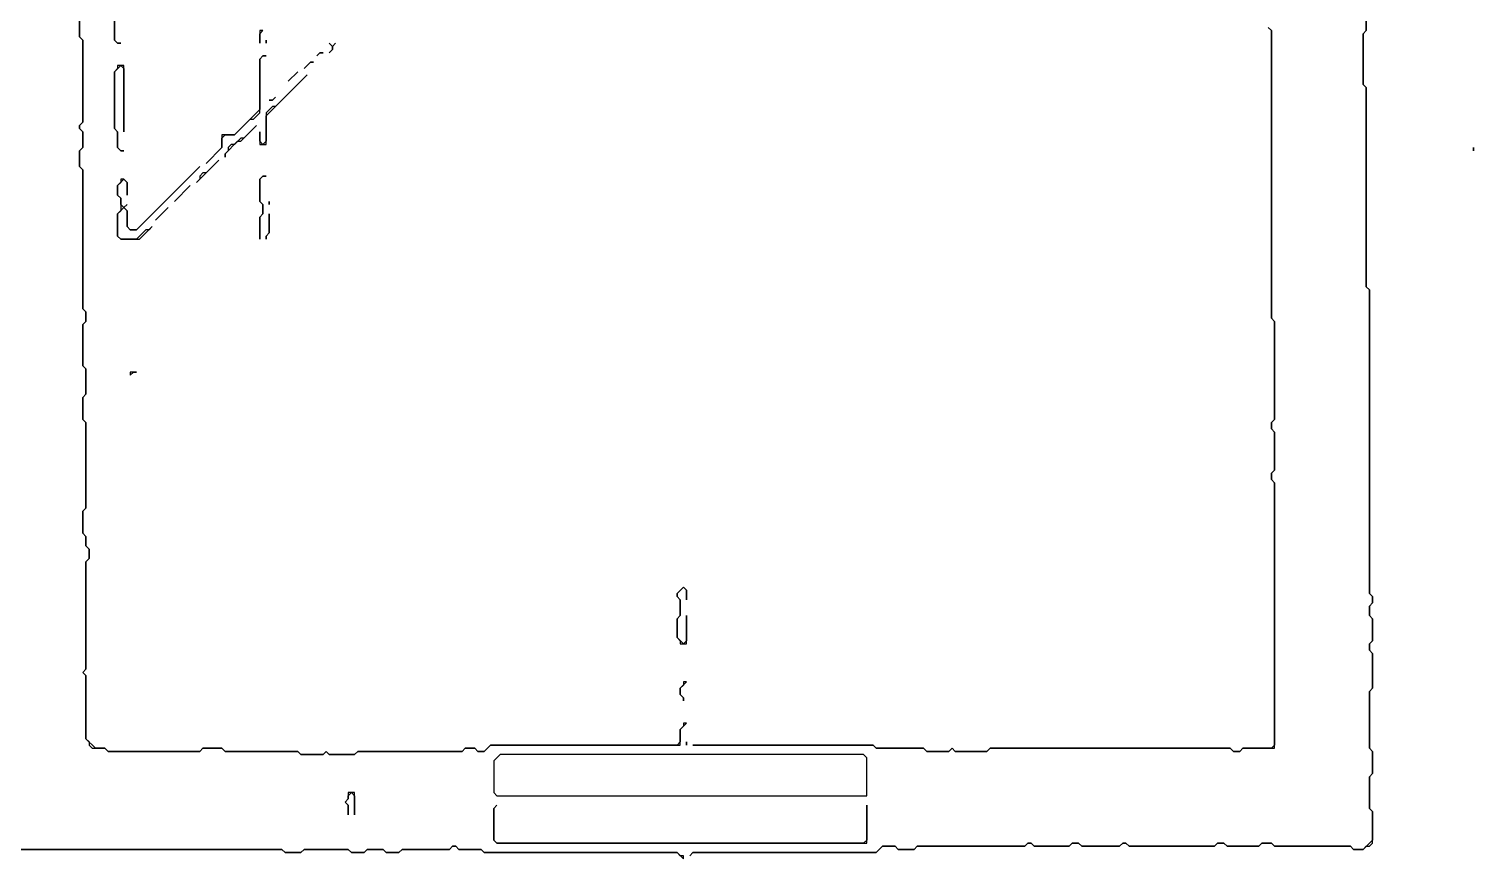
# Model space of a CAD drawing. Header units: metres. Extents: x 17 to 2112, y 1 to 1887.
# Drawn here: x 1145 to 1604, y 453 to 715.5 of the extents above; entities that cross this region are included whole.
import ezdxf

# ---------------------------------------------------------------- set-up
doc = ezdxf.new("R2010")
doc.units = ezdxf.units.M

msp = doc.modelspace()

# ---------------------------------------------------------------- linework, layer by layer
for points in [[(1568, 726), (1568, 715), (1567, 714), (1567, 698), (1568, 697), (1568, 634), (1569, 633), (1569, 537), (1570, 536), (1570, 534), (1569, 533), (1569, 530), (1570, 529), (1570, 522), (1569, 521), (1569, 519), (1570, 518), (1570, 507), (1569, 506), (1569, 488), (1570, 487), (1570, 480), (1569, 479), (1569, 469), (1570, 468), (1570, 459), (1567, 456), (1564, 456), (1563, 457), (1539, 457), (1538, 458), (1535, 458), (1534, 457), (1524, 457), (1523, 458), (1521, 458), (1520, 457), (1493, 457), (1492, 458), (1491, 458), (1490, 457), (1478, 457), (1477, 458), (1475, 458), (1474, 457), (1463, 457), (1462, 458), (1461, 458), (1460, 457), (1426, 457), (1425, 456), (1420, 456), (1419, 457), (1415, 457), (1413, 455), (1355, 455), (1354, 454), (1355, 455), (1413, 455), (1415, 457), (1419, 457), (1420, 456), (1425, 456), (1426, 457), (1460, 457), (1461, 458), (1462, 458), (1463, 457), (1474, 457), (1475, 458), (1477, 458), (1478, 457), (1490, 457), (1491, 458), (1492, 458), (1493, 457), (1520, 457), (1521, 458), (1523, 458), (1524, 457), (1534, 457), (1535, 458), (1538, 458), (1539, 457), (1563, 457), (1564, 456), (1567, 456), (1568, 457), (1569, 457), (1570, 458), (1570, 468), (1569, 469), (1569, 479), (1570, 480), (1570, 487), (1569, 488), (1569, 506), (1570, 507), (1570, 518), (1569, 519), (1569, 521), (1570, 522), (1570, 529), (1569, 530), (1569, 533), (1570, 534), (1570, 536), (1569, 537), (1569, 633), (1568, 634), (1568, 697), (1567, 698), (1567, 714), (1568, 715), (1568, 726)], [(1161, 723), (1161, 713), (1162, 712), (1162, 686), (1161, 685), (1161, 684), (1162, 683), (1162, 678), (1161, 677), (1161, 672), (1162, 671), (1162, 627), (1163, 626), (1163, 623), (1162, 622), (1162, 609), (1163, 608), (1163, 600), (1162, 599), (1162, 592), (1163, 591), (1163, 564), (1162, 563), (1162, 556), (1163, 555), (1163, 552), (1164, 551), (1164, 548), (1163, 547), (1163, 513), (1162, 512), (1163, 511), (1163, 491), (1164, 490), (1164, 489), (1165, 488), (1169, 488), (1170, 487), (1199, 487), (1200, 488), (1206, 488), (1207, 487), (1230, 487), (1231, 486), (1238, 486), (1239, 487), (1240, 486), (1248, 486), (1249, 487), (1282, 487), (1283, 488), (1286, 488), (1287, 487), (1289, 487), (1291, 489), (1351, 489), (1351, 494), (1353, 496), (1352, 496), (1352, 495), (1351, 494), (1351, 490), (1350, 489), (1291, 489), (1289, 487), (1287, 487), (1286, 488), (1283, 488), (1282, 487), (1249, 487), (1248, 486), (1240, 486), (1239, 487), (1238, 486), (1231, 486), (1230, 487), (1207, 487), (1206, 488), (1200, 488), (1199, 487), (1170, 487), (1169, 488), (1166, 488), (1163, 491), (1163, 511), (1162, 512), (1163, 513), (1163, 547), (1164, 548), (1164, 551), (1163, 552), (1163, 555), (1162, 556), (1162, 563), (1163, 564), (1163, 591), (1162, 592), (1162, 599), (1163, 600), (1163, 608), (1162, 609), (1162, 622), (1163, 623), (1163, 626), (1162, 627), (1162, 671), (1161, 672), (1161, 677), (1162, 678), (1162, 683), (1161, 684), (1161, 685), (1162, 686), (1162, 712), (1161, 713), (1161, 723)], [(1172, 724), (1172, 712), (1173, 711), (1174, 711), (1173, 711), (1172, 712), (1172, 724)], [(1537, 716), (1538, 715), (1538, 624), (1539, 623), (1539, 592), (1538, 591), (1538, 589), (1539, 588), (1539, 576), (1538, 575), (1538, 573), (1539, 572), (1539, 489), (1538, 488), (1529, 488), (1528, 487), (1526, 487), (1525, 488), (1449, 488), (1448, 487), (1438, 487), (1437, 488), (1436, 487), (1429, 487), (1428, 488), (1413, 488), (1412, 489), (1355, 489), (1412, 489), (1413, 488), (1428, 488), (1429, 487), (1436, 487), (1437, 488), (1438, 487), (1448, 487), (1449, 488), (1525, 488), (1526, 487), (1528, 487), (1529, 488), (1539, 488), (1539, 572), (1538, 573), (1538, 575), (1539, 576), (1539, 588), (1538, 589), (1538, 591), (1539, 592), (1539, 623), (1538, 624), (1538, 715), (1537, 716)], [(1139, 456), (1225, 456), (1226, 455), (1231, 455), (1232, 456), (1246, 456), (1247, 455), (1251, 455), (1252, 456), (1257, 456), (1258, 455), (1262, 455), (1263, 456), (1278, 456), (1279, 457), (1280, 457), (1281, 456), (1288, 456), (1289, 455), (1350, 455), (1352, 453), (1352, 454), (1351, 454), (1350, 455), (1289, 455), (1288, 456), (1281, 456), (1280, 457), (1279, 457), (1278, 456), (1263, 456), (1262, 455), (1258, 455), (1257, 456), (1252, 456), (1251, 455), (1247, 455), (1246, 456), (1232, 456), (1231, 455), (1226, 455), (1225, 456), (1139, 456)]]:
    msp.add_lwpolyline(points)
for points in [[(1218, 715), (1218, 711), (1218, 714), (1219, 715)], [(1220, 712), (1220, 711)], [(1242, 713)], [(1219, 707), (1218, 706), (1218, 690), (1210, 682), (1206, 682), (1206, 678), (1201, 673), (1206, 678), (1206, 681), (1207, 682), (1210, 682), (1215, 687), (1216, 687), (1218, 689), (1218, 706), (1219, 707), (1220, 707)], [(1237, 708), (1236, 707), (1237, 708), (1238, 708)], [(1238, 710)], [(1240, 711), (1241, 710), (1241, 709), (1240, 708), (1241, 709), (1241, 710), (1242, 711), (1241, 710)], [(1173, 704), (1173, 703), (1172, 702), (1172, 684), (1173, 683), (1173, 678), (1174, 677), (1175, 677), (1174, 677), (1173, 678), (1173, 683), (1172, 684), (1172, 702), (1174, 704), (1175, 703), (1175, 683), (1175, 704)], [(1234, 705), (1232, 703), (1234, 705), (1235, 705)], [(1233, 701), (1223, 691), (1222, 691), (1220, 689), (1220, 680), (1219, 679), (1218, 680), (1218, 683), (1218, 679), (1220, 679), (1220, 688)], [(1230, 702), (1227, 699)], [(1235, 702)], [(1223, 694), (1222, 693), (1221, 693), (1222, 693)], [(1224, 696)], [(1226, 697)], [(1217, 685), (1213, 681), (1212, 681), (1210, 679), (1209, 679), (1208, 678), (1208, 677), (1207, 676), (1207, 675), (1207, 676), (1211, 680), (1212, 680)], [(1602, 680)], [(1602, 678), (1602, 677)], [(1604, 678)], [(1199, 672), (1179, 652), (1177, 652), (1176, 653), (1176, 658), (1175, 659), (1176, 660), (1175, 659), (1174, 660), (1174, 662), (1173, 663), (1173, 666), (1175, 668), (1176, 667), (1176, 663), (1176, 667), (1175, 668), (1174, 668), (1174, 667), (1173, 666), (1173, 663), (1174, 662), (1174, 658), (1173, 657), (1173, 650), (1174, 649), (1180, 649), (1184, 653), (1183, 652), (1182, 652), (1179, 649), (1174, 649), (1173, 650), (1173, 657), (1175, 659), (1176, 658), (1176, 653), (1177, 652), (1179, 652)], [(1205, 674), (1201, 670), (1200, 670), (1199, 669), (1199, 668), (1198, 667)], [(1196, 666), (1191, 661)], [(1219, 669), (1218, 668), (1218, 661), (1219, 660), (1219, 657), (1218, 656), (1218, 649), (1218, 656), (1219, 657), (1219, 660), (1218, 661), (1218, 668), (1219, 669), (1220, 669)], [(1221, 661), (1221, 660)], [(1189, 659), (1185, 655)], [(1221, 657), (1221, 651), (1220, 650), (1220, 649), (1220, 650), (1221, 651)], [(1177, 607), (1177, 606), (1178, 607), (1179, 607)], [(1352, 539), (1350, 537), (1350, 536), (1351, 535), (1351, 530), (1350, 529), (1350, 523), (1351, 522), (1351, 521), (1353, 521), (1353, 530), (1353, 522), (1352, 521), (1350, 523), (1350, 529), (1351, 530), (1351, 535), (1350, 536), (1350, 537), (1352, 539), (1353, 538), (1353, 535), (1353, 538)], [(1352, 509), (1352, 508), (1351, 507), (1351, 505), (1352, 504), (1352, 503), (1352, 504), (1351, 505), (1351, 507), (1353, 509)], [(1353, 490), (1353, 489)], [(1294, 486), (1292, 484), (1292, 474), (1293, 473), (1410, 473), (1410, 485), (1409, 486)], [(1246, 474), (1246, 472), (1245, 471), (1246, 470), (1246, 467), (1246, 470), (1245, 471), (1246, 472), (1246, 473), (1247, 474), (1248, 473), (1248, 467), (1248, 474)], [(1293, 470), (1292, 469), (1292, 459), (1293, 458), (1410, 458), (1410, 470), (1410, 459), (1409, 458), (1293, 458), (1292, 459), (1292, 469)]]:
    msp.add_lwpolyline(points, close=True)

doc.saveas('drawing.dxf')
